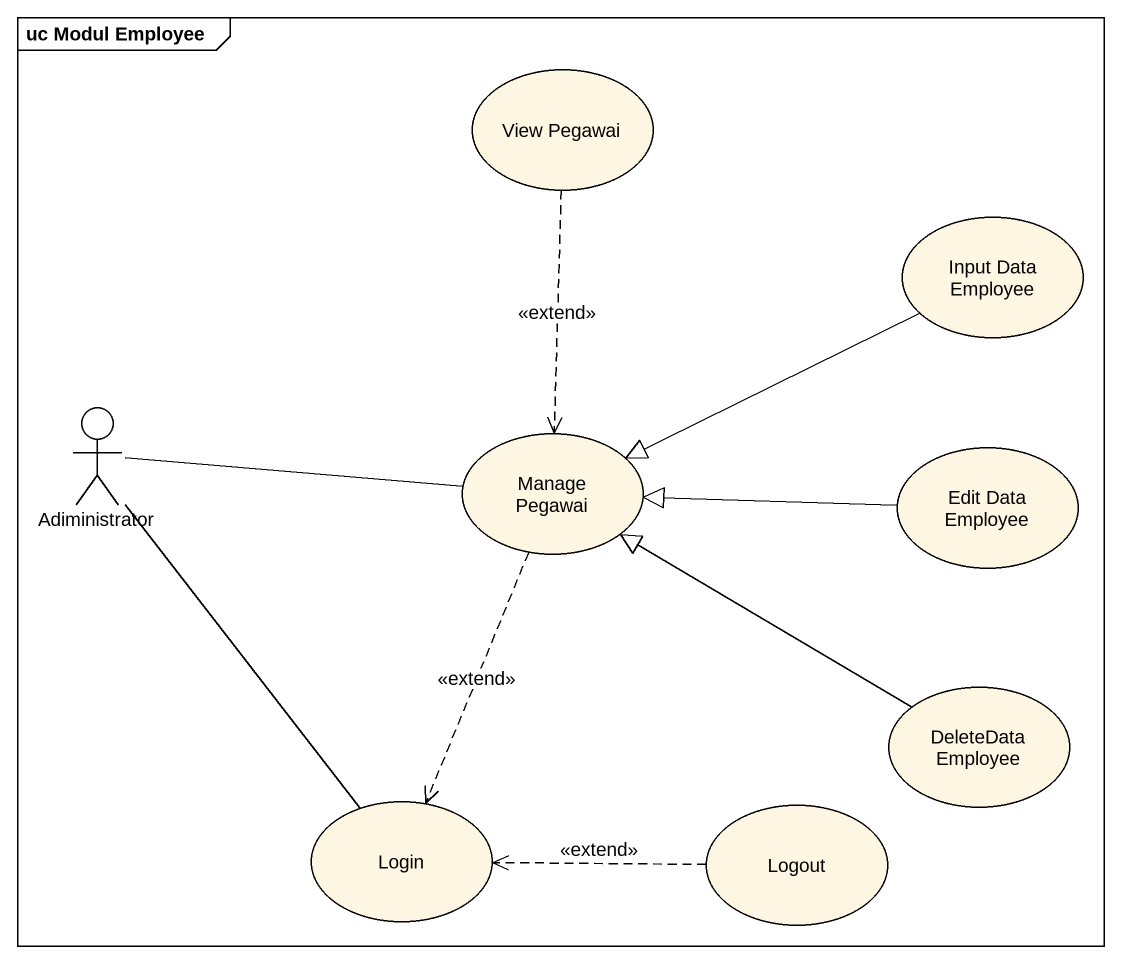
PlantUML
@startuml
mainframe uc Modul Employee
usecase "View Pegawai" as View_Pegawai
usecase "Input Data Employee" as Input_Data_Employee
actor Adiministrator
usecase "Manage Pegawai" as Manage_Pegawai
usecase "Edit Data Employee" as Edit_Data_Employee
usecase "DeleteData Employee" as DeleteData_Employee
usecase Login
usecase Logout
View_Pegawai ..> Manage_Pegawai : <<extend>>
Input_Data_Employee -left-|> Manage_Pegawai
Adiministrator -right- Manage_Pegawai
Adiministrator -- Login
Manage_Pegawai ..> Login : <<extend>>
Edit_Data_Employee -left-|> Manage_Pegawai
DeleteData_Employee -left-|> Manage_Pegawai
Logout .left.> Login : <<extend>>
@enduml
